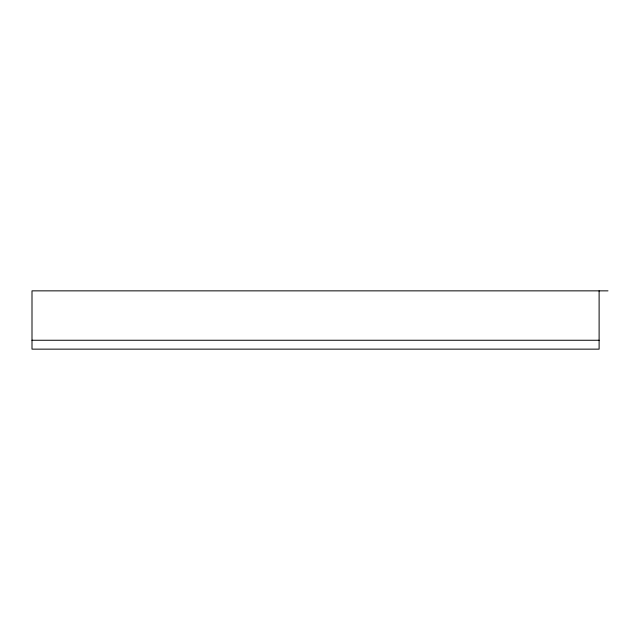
<?xml version="1.0" encoding="UTF-8"?>
<svg xmlns="http://www.w3.org/2000/svg" width="640" height="640" viewBox="0 0 640 640"><rect width="100%" height="100%" fill="white"/><g stroke="black" fill="none" stroke-linecap="round" stroke-linejoin="round"><path stroke-width="0.96" d="M608 290.856L32 290.856L32 349.144L599.112 349.144L599.112 290.856M32 340.256L599.112 340.256"/></g></svg>
